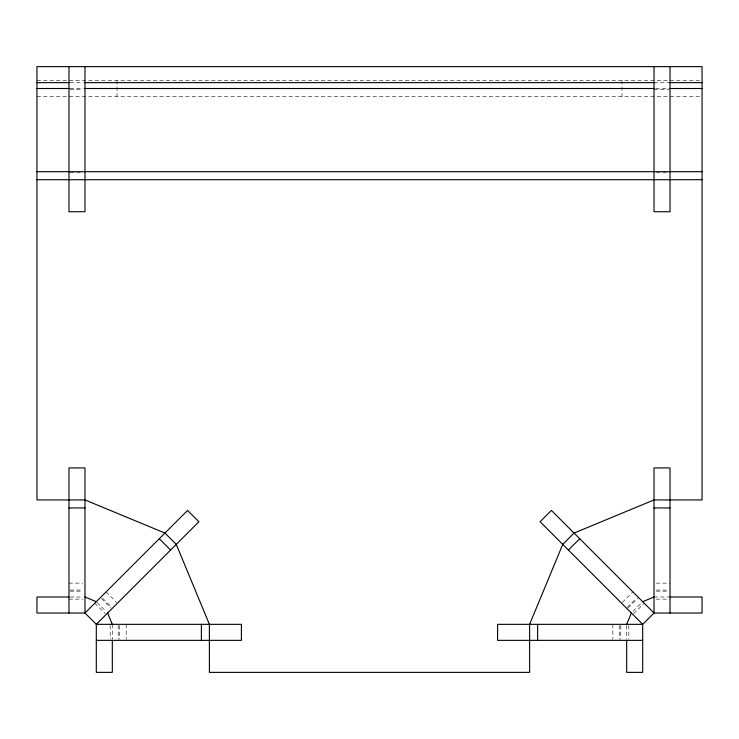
<?xml version="1.0" encoding="UTF-8"?>
<svg xmlns="http://www.w3.org/2000/svg" width="739" height="739" viewBox="0 0 739 739"><rect width="100%" height="100%" fill="white"/><g stroke="black" fill="none" stroke-linecap="round" stroke-linejoin="round"><path stroke-width="0.55" stroke-dasharray="3.69 2.77" d="M622.377 602.405L632.889 591.884M627.282 607.301L636.177 598.405M628.039 608.058L637.739 598.359M632.99 611.393L641.886 602.497M633.692 613.721L644.214 603.209M36.95 80.496L699.759 80.496M70.113 82.639L83.138 82.639M654.015 82.639L668.887 82.639M70.113 88.504L83.138 88.504M655.862 88.504L668.887 88.504M70.113 89.576L82.694 89.576M654.015 89.576L668.887 89.576M36.95 96.504L702.05 96.504M70.113 172.769L82.694 172.769M656.306 172.769L668.887 172.769M68.976 583.136L82.694 583.136M656.306 583.136L670.024 583.136M70.113 590.073L82.694 590.073M656.306 590.073L668.887 590.073M70.113 591.145L82.694 591.145M656.306 591.145L668.887 591.145M70.113 597.001L82.694 597.001M654.015 597.001L668.887 597.001M68.976 599.144L82.694 599.144M656.306 599.144L670.024 599.144M106.111 591.884L116.623 602.405M102.823 598.405L111.718 607.301M101.261 598.359L110.961 608.058M97.114 602.497L106.01 611.393M94.786 603.209L105.307 613.721M628.824 625.48L628.824 639.207M626.681 625.48L626.681 639.207M621.989 80.496L621.989 96.504M620.825 625.48L620.825 639.207M619.744 625.48L619.744 639.207M612.816 624.335L612.816 639.207M126.184 624.335L126.184 639.207M119.256 625.48L119.256 639.207M118.175 625.48L118.175 639.207M117.011 80.496L117.011 96.504M112.319 624.335L112.319 639.207M110.176 625.48L110.176 639.207"/><path stroke-width="1.11" d="M626.681 624.335L631.374 613.019M568.393 550.038L579.718 538.722M642.69 601.694L654.015 597.001M36.95 82.639L69.281 82.639M84.292 82.639L654.708 82.639M669.719 82.639L702.05 82.639M36.95 88.504L69.281 88.504M84.292 88.504L654.708 88.504M669.719 88.504L702.05 88.504M36.95 171.697L702.05 171.697M36.95 179.706L702.05 179.706M68.976 507.942L84.985 507.942M654.015 507.942L670.024 507.942M68.976 597.001L36.95 597.001L36.95 613.019L84.985 613.019L187.586 510.418L198.911 521.734L96.31 624.335L96.31 672.37L112.319 672.37L112.319 640.353M670.024 597.001L702.05 597.001L702.05 613.019L654.015 613.019L551.414 510.418L540.089 521.734L642.69 624.335L642.69 672.37L626.681 672.37L626.681 640.353M96.31 640.353L241.404 640.353L241.404 624.335L96.31 624.335L84.985 613.019L84.985 467.916L68.976 467.916L68.976 613.019M642.69 640.353L497.596 640.353L497.596 624.335L642.69 624.335L654.015 613.019L654.015 467.916L670.024 467.916L670.024 613.019M84.985 597.001L96.31 601.694M159.282 538.722L170.607 550.038M107.626 613.019L112.319 624.335M670.024 66.63L670.024 211.733L654.015 211.733L654.015 66.63M537.622 624.335L537.622 640.353M201.377 624.335L201.377 640.353M84.985 66.63L84.985 211.733L68.976 211.733L68.976 66.63M562.739 544.375L529.614 624.335L529.614 672.37L209.386 672.37L209.386 624.335L176.261 544.375L164.945 533.059L84.985 499.934L36.95 499.934L36.95 66.63L702.05 66.63L702.05 499.934L654.015 499.934L574.055 533.059L562.739 544.375"/></g></svg>
